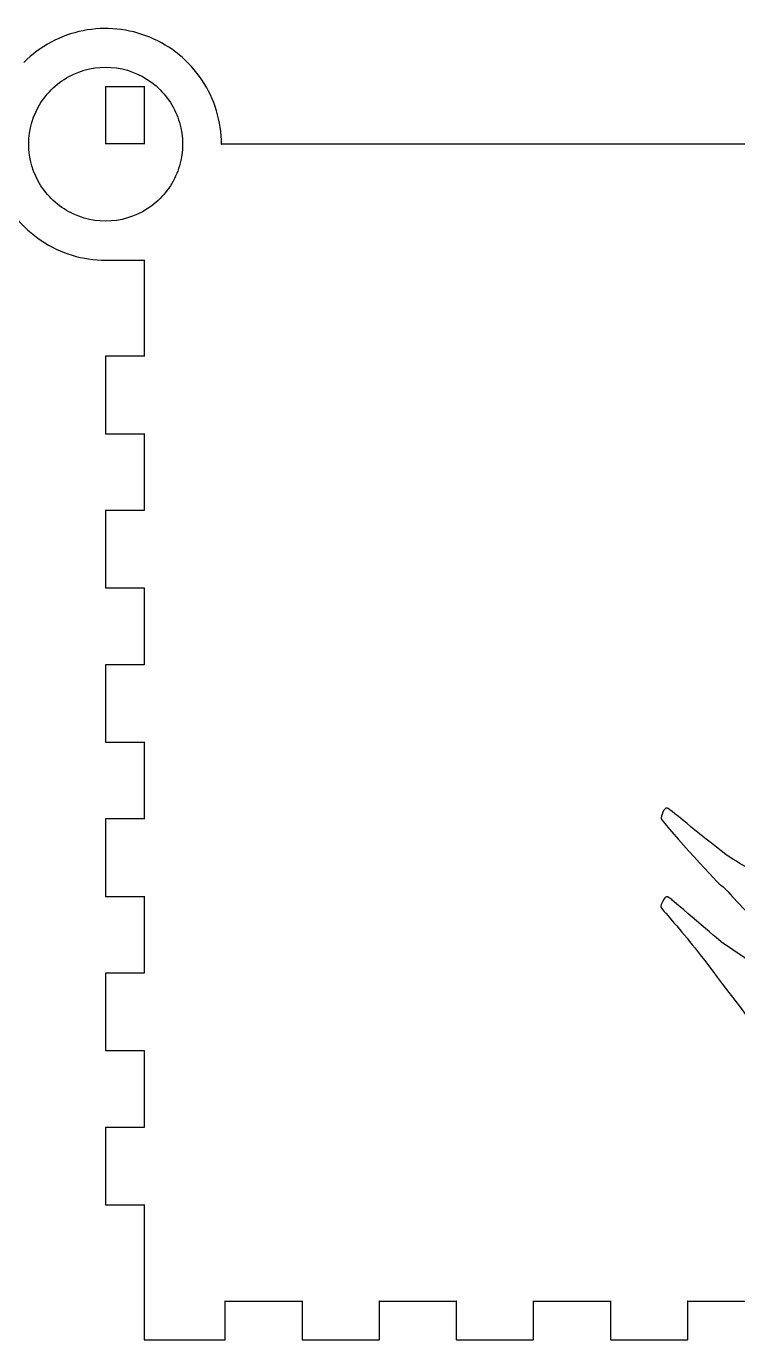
# Model space of a CAD drawing. Extents: x 5 to 509, y -8625 to -7917.
# Drawn here: x 255.1 to 347.4, y -8378.6 to -8208.3 of the extents above; entities that cross this region are included whole.
import ezdxf

# ---------------------------------------------------------------- set-up
doc = ezdxf.new("R2010")
doc.units = 0
doc.layers.add('Corps', color=7, linetype='CONTINUOUS')

msp = doc.modelspace()

# ---------------------------------------------------------------- linework, layer by layer
at = {"layer": 'Corps', "color": 7}
for p, q in [((265.417686, -8216.10012), (270.417696, -8216.10012)), ((265.437186, -8223.56442), (265.437186, -8216.08012)), ((270.398196, -8216.08012), (270.398196, -8223.56442)), ((270.417696, -8223.54542), (265.417686, -8223.54542)), ((501.417746, -8223.58442), (280.417696, -8223.58442)), ((265.413756, -8238.62792), (270.413756, -8238.62792)), ((270.394256, -8238.60892), (270.394256, -8238.60892)), ((270.394256, -8238.60892), (270.394256, -8251.10892)), ((270.413756, -8238.58892), (270.413756, -8238.58892)), ((265.394256, -8251.10892), (265.394256, -8261.10892)), ((270.413756, -8251.08892), (265.413756, -8251.08892)), ((270.394256, -8261.10892), (270.394256, -8271.10892)), ((265.413756, -8261.12892), (270.413756, -8261.12892)), ((265.394256, -8271.10892), (265.394256, -8281.10902)), ((270.413756, -8271.08892), (265.413756, -8271.08892)), ((265.413756, -8281.12802), (270.413756, -8281.12802)), ((270.394256, -8281.10902), (270.394256, -8291.10902)), ((265.394256, -8291.10902), (265.394256, -8301.10902)), ((270.413756, -8291.08902), (265.413756, -8291.08902)), ((265.413756, -8301.12802), (270.413756, -8301.12802)), ((270.394256, -8301.10902), (270.394256, -8311.10902)), ((265.394256, -8311.10902), (265.394256, -8321.10902)), ((270.413756, -8311.08902), (265.413756, -8311.08902)), ((265.413756, -8321.12802), (270.413756, -8321.12802)), ((270.394256, -8321.10902), (270.394256, -8331.10902)), ((265.394256, -8331.10902), (265.394256, -8341.10902)), ((270.413756, -8331.08902), (265.413756, -8331.08902)), ((265.413756, -8341.12802), (270.413756, -8341.12802)), ((270.394256, -8341.10902), (270.394256, -8351.10902)), ((265.394256, -8351.10902), (265.394256, -8361.10902)), ((270.413756, -8351.08902), (265.413756, -8351.08902)), ((265.413756, -8361.12802), (270.413756, -8361.12802)), ((270.394256, -8361.10902), (270.394256, -8373.60902)), ((270.394256, -8373.60902), (270.394256, -8378.60902)), ((280.917696, -8373.62352), (290.917706, -8373.62352)), ((280.937196, -8378.60352), (280.937196, -8373.60352)), ((290.898206, -8373.60352), (290.898206, -8378.60352)), ((300.917706, -8373.62352), (310.917716, -8373.62352)), ((300.937206, -8378.60352), (300.937206, -8373.60352)), ((310.898216, -8373.60352), (310.898216, -8378.60352)), ((320.917716, -8373.62352), (330.917726, -8373.62352)), ((320.937216, -8378.60352), (320.937216, -8373.60352)), ((330.898226, -8373.60352), (330.898226, -8378.60352)), ((340.917726, -8373.62352), (350.917736, -8373.62352)), ((340.937226, -8378.60352), (340.937226, -8373.60352)), ((270.413756, -8378.62802), (270.413756, -8378.62802)), ((270.417696, -8378.62352), (280.917696, -8378.62352)), ((290.917706, -8378.62352), (300.917706, -8378.62352)), ((310.917716, -8378.62352), (320.917716, -8378.62352)), ((330.917726, -8378.62352), (340.917726, -8378.62352))]:
    msp.add_line(p, q, dxfattribs=at)
at = {"layer": 'Corps', "color": 6}
for p, q in [((346.732964, -8321.177924), (352.160774, -8326.936167)), ((362.922112, -8338.971837), (345.316954, -8327.077763))]:
    msp.add_line(p, q, dxfattribs=at)
at = {"layer": 'Corps', "color": 7}
for points in [[(271.163756, -8209.72942), (268.417656, -8208.59272), (265.398126, -8208.29582), (262.484056, -8208.87402)], [(262.484056, -8208.87402), (259.569996, -8209.45212), (256.894216, -8210.88572), (254.792656, -8212.98332)], [(277.905946, -8215.26072), (276.253606, -8212.79192), (273.909846, -8210.86622), (271.163756, -8209.72942)], [(257.023156, -8218.18992), (258.058306, -8216.58052), (259.530966, -8215.30322), (261.273156, -8214.50632)], [(261.273156, -8214.50632), (263.015346, -8213.71332), (264.945036, -8213.43212), (266.839566, -8213.70552)], [(266.839566, -8213.70552), (268.734096, -8213.97892), (270.507536, -8214.78752), (271.952846, -8216.04142)], [(265.437186, -8216.08012), (265.437186, -8216.09212), (265.429186, -8216.10012), (265.417686, -8216.10012)], [(270.417696, -8216.10012), (270.405996, -8216.10012), (270.398196, -8216.09012), (270.398196, -8216.08012)], [(271.952846, -8216.04142), (273.398166, -8217.29532), (274.452856, -8218.93602), (274.991916, -8220.77192)], [(280.437196, -8223.60442), (280.437196, -8220.63572), (279.554386, -8217.72942), (277.905946, -8215.26072)], [(255.437216, -8223.58442), (255.437216, -8221.67032), (255.987996, -8219.79922), (257.023156, -8218.18992)], [(274.991916, -8220.77192), (275.530976, -8222.60782), (275.530976, -8224.56102), (274.991916, -8226.39692)], [(257.023156, -8228.97892), (255.987996, -8227.36962), (255.437216, -8225.49852), (255.437216, -8223.58442)], [(265.417686, -8223.54542), (265.429386, -8223.54542), (265.437186, -8223.55542), (265.437186, -8223.56442)], [(270.398196, -8223.56442), (270.398196, -8223.55242), (270.406196, -8223.54542), (270.417696, -8223.54542)], [(280.417696, -8223.58442), (280.429396, -8223.58442), (280.437196, -8223.59442), (280.437196, -8223.60442)], [(274.991916, -8226.39692), (274.452856, -8228.23282), (273.398166, -8229.87352), (271.952846, -8231.12742)], [(251.538746, -8229.35442), (252.675466, -8232.10052), (254.601246, -8234.44432), (257.069996, -8236.09662)], [(261.273156, -8232.66252), (259.530966, -8231.86962), (258.058306, -8230.58832), (257.023156, -8228.97892)], [(271.952846, -8231.12742), (270.507536, -8232.38132), (268.730186, -8233.18992), (266.839566, -8233.46332)], [(266.839566, -8233.46332), (264.945036, -8233.73672), (263.015346, -8233.46332), (261.273156, -8232.66252)], [(257.069996, -8236.09662), (259.538746, -8237.74902), (262.444996, -8238.62792), (265.413756, -8238.62792)], [(270.413756, -8238.62792), (270.386456, -8238.62792), (270.386456, -8238.58892), (270.413756, -8238.58892)], [(270.413756, -8238.58892), (270.402056, -8238.58892), (270.394256, -8238.59892), (270.394256, -8238.60892)], [(265.413756, -8251.08892), (265.402056, -8251.08892), (265.394256, -8251.09892), (265.394256, -8251.10892)], [(270.394256, -8251.10892), (270.394256, -8251.09692), (270.402256, -8251.08892), (270.413756, -8251.08892)], [(265.394256, -8261.10892), (265.394256, -8261.12092), (265.402256, -8261.12892), (265.413756, -8261.12892)], [(270.413756, -8261.12892), (270.402056, -8261.12892), (270.394256, -8261.11892), (270.394256, -8261.10892)], [(265.413756, -8271.08892), (265.402056, -8271.08892), (265.394256, -8271.09892), (265.394256, -8271.10892)], [(270.394256, -8271.10892), (270.394256, -8271.09692), (270.402256, -8271.08892), (270.413756, -8271.08892)], [(265.394256, -8281.10902), (265.394256, -8281.12102), (265.402256, -8281.12802), (265.413756, -8281.12802)], [(270.413756, -8281.12802), (270.402056, -8281.12802), (270.394256, -8281.11802), (270.394256, -8281.10902)], [(265.413756, -8291.08902), (265.402056, -8291.08902), (265.394256, -8291.09902), (265.394256, -8291.10902)], [(270.394256, -8291.10902), (270.394256, -8291.09702), (270.402256, -8291.08902), (270.413756, -8291.08902)], [(265.394256, -8301.10902), (265.394256, -8301.12102), (265.402256, -8301.12802), (265.413756, -8301.12802)], [(270.413756, -8301.12802), (270.402056, -8301.12802), (270.394256, -8301.11802), (270.394256, -8301.10902)], [(265.413756, -8311.08902), (265.402056, -8311.08902), (265.394256, -8311.09902), (265.394256, -8311.10902)], [(270.394256, -8311.10902), (270.394256, -8311.09702), (270.402256, -8311.08902), (270.413756, -8311.08902)], [(265.394256, -8321.10902), (265.394256, -8321.12102), (265.402256, -8321.12802), (265.413756, -8321.12802)], [(270.413756, -8321.12802), (270.402056, -8321.12802), (270.394256, -8321.11802), (270.394256, -8321.10902)], [(265.413756, -8331.08902), (265.402056, -8331.08902), (265.394256, -8331.09902), (265.394256, -8331.10902)], [(270.394256, -8331.10902), (270.394256, -8331.09702), (270.402256, -8331.08902), (270.413756, -8331.08902)], [(265.394256, -8341.10902), (265.394256, -8341.12102), (265.402256, -8341.12802), (265.413756, -8341.12802)], [(270.413756, -8341.12802), (270.402056, -8341.12802), (270.394256, -8341.11802), (270.394256, -8341.10902)], [(265.413756, -8351.08902), (265.402056, -8351.08902), (265.394256, -8351.09902), (265.394256, -8351.10902)], [(270.394256, -8351.10902), (270.394256, -8351.09702), (270.402256, -8351.08902), (270.413756, -8351.08902)], [(265.394256, -8361.10902), (265.394256, -8361.12102), (265.402256, -8361.12802), (265.413756, -8361.12802)], [(270.413756, -8361.12802), (270.402056, -8361.12802), (270.394256, -8361.11802), (270.394256, -8361.10902)], [(280.937196, -8373.60352), (280.937196, -8373.61552), (280.929196, -8373.62352), (280.917696, -8373.62352)], [(290.917706, -8373.62352), (290.906006, -8373.62352), (290.898206, -8373.61352), (290.898206, -8373.60352)], [(300.937206, -8373.60352), (300.937206, -8373.61552), (300.929206, -8373.62352), (300.917706, -8373.62352)], [(310.917716, -8373.62352), (310.906016, -8373.62352), (310.898216, -8373.61352), (310.898216, -8373.60352)], [(320.937216, -8373.60352), (320.937216, -8373.61552), (320.929216, -8373.62352), (320.917716, -8373.62352)], [(330.917726, -8373.62352), (330.906026, -8373.62352), (330.898226, -8373.61352), (330.898226, -8373.60352)], [(340.937226, -8373.60352), (340.937226, -8373.61552), (340.929226, -8373.62352), (340.917726, -8373.62352)], [(270.394256, -8378.60902), (270.394256, -8378.62102), (270.402256, -8378.62802), (270.413756, -8378.62802)], [(280.917696, -8378.62352), (280.929396, -8378.62352), (280.937196, -8378.61352), (280.937196, -8378.60352)], [(290.898206, -8378.60352), (290.898206, -8378.61552), (290.906206, -8378.62352), (290.917706, -8378.62352)], [(300.917706, -8378.62352), (300.929406, -8378.62352), (300.937206, -8378.61352), (300.937206, -8378.60352)], [(310.898216, -8378.60352), (310.898216, -8378.61552), (310.906216, -8378.62352), (310.917716, -8378.62352)], [(320.917716, -8378.62352), (320.929416, -8378.62352), (320.937216, -8378.61352), (320.937216, -8378.60352)], [(330.898226, -8378.60352), (330.898226, -8378.61552), (330.906226, -8378.62352), (330.917726, -8378.62352)], [(340.917726, -8378.62352), (340.929426, -8378.62352), (340.937226, -8378.61352), (340.937226, -8378.60352)]]:
    msp.add_open_spline(points, degree=3, dxfattribs=at)
at = {"layer": 'Corps', "color": 6}
for points in [[(338.284387, -8309.708638), (337.765192, -8309.519841), (337.481978, -8310.794206), (337.481978, -8311.077402)], [(346.44975, -8316.080464), (343.570621, -8314.098119), (338.56754, -8309.708638), (338.284387, -8309.708638)], [(337.481978, -8311.077402), (337.481978, -8311.266193), (344.467373, -8319.14838), (345.22255, -8319.667566)], [(354.284726, -8320.469944), (350.131226, -8318.346002), (348.620874, -8317.449226), (346.44975, -8316.080464)], [(345.22255, -8319.667566), (345.64734, -8319.997956), (345.83615, -8320.139553), (346.732964, -8321.177924)], [(338.001173, -8321.272322), (337.859597, -8321.366719), (337.434806, -8322.263494), (337.434806, -8322.45229)], [(338.850754, -8321.555514), (338.331559, -8321.177924), (338.237154, -8321.083527), (338.001173, -8321.272322)], [(345.316954, -8327.077763), (345.080973, -8326.841769), (339.086735, -8321.791508), (338.850754, -8321.555514)], [(337.434806, -8322.45229), (337.434806, -8322.593886), (337.623616, -8322.829879), (338.756349, -8324.104244)], [(338.756349, -8324.104244), (340.880302, -8326.558577), (341.777054, -8327.644147), (345.411359, -8332.458415)], [(345.411359, -8332.458415), (350.084055, -8338.688645), (351.877621, -8340.859786), (354.426302, -8343.455715)]]:
    msp.add_open_spline(points, degree=3, dxfattribs=at)

doc.saveas('drawing.dxf')
